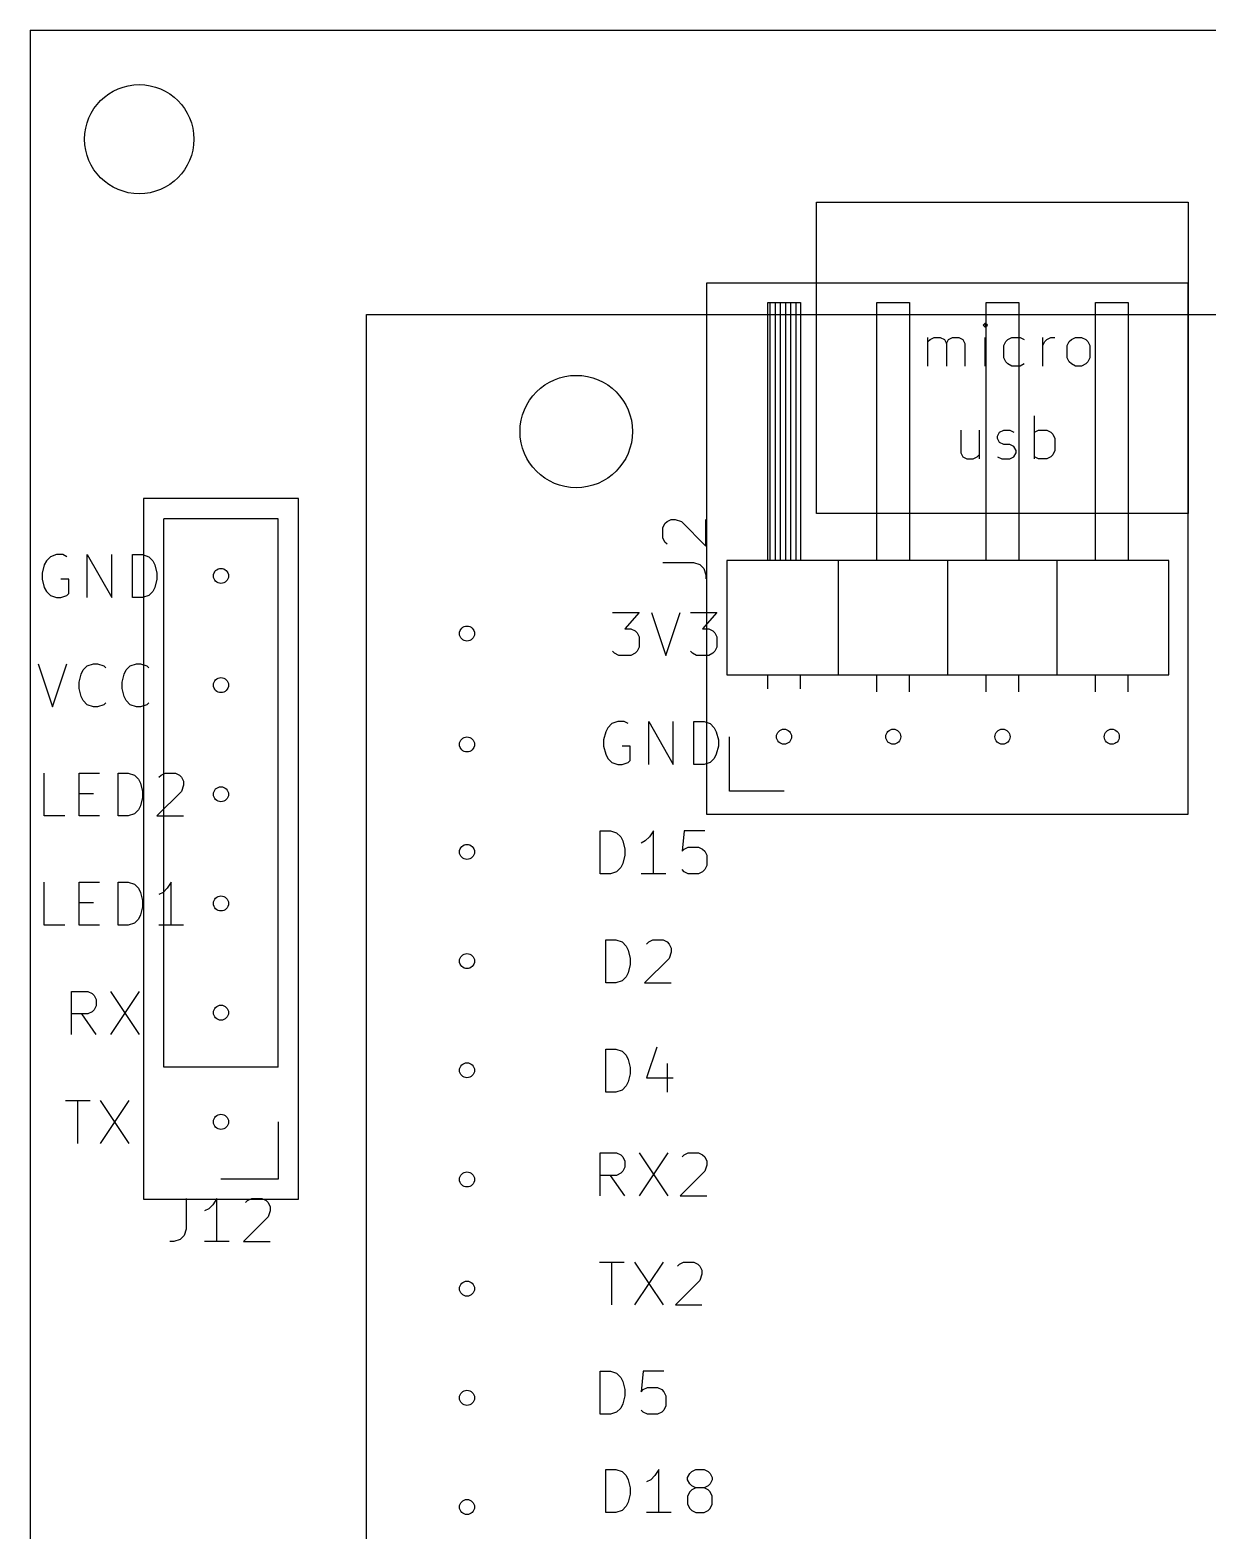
# Model space of a CAD drawing. Extents: x 0 to 45.7, y -62.2 to 0.
# Drawn here: x 0.01 to 27.39, y -34.9 to 0 of the extents above; entities that cross this region are included whole.
import ezdxf

# ---------------------------------------------------------------- set-up
doc = ezdxf.new("R2010")
doc.units = 0
doc.layers.add('BLACK', color=7, linetype='CONTINUOUS')

msp = doc.modelspace()

# ---------------------------------------------------------------- linework, layer by layer
at = {"layer": 'BLACK', "linetype": 'CONTINUOUS'}
for p, q in [((0.005, 0), (0.005, -62.23)), ((0.005, 0), (45.725, 0)), ((18.293, -4.007429), (26.929, -4.007429)), ((18.293, -11.246429), (18.293, -4.007429)), ((26.929, -4.007429), (26.929, -11.246429)), ((15.736, -5.89), (15.736, -18.24)), ((26.936, -5.89), (15.736, -5.89)), ((26.936, -18.24), (26.936, -5.89)), ((7.825, -6.620429), (37.825, -6.620429)), ((7.825, -56.620429), (7.825, -6.620429)), ((17.156, -6.34), (17.916, -6.34)), ((17.156, -12.34), (17.156, -6.34)), ((17.216, -12.34), (17.216, -6.34)), ((17.336, -12.34), (17.336, -6.34)), ((17.456, -12.34), (17.456, -6.34)), ((17.576, -12.34), (17.576, -6.34)), ((17.696, -12.34), (17.696, -6.34)), ((17.816, -12.34), (17.816, -6.34)), ((17.916, -6.34), (17.916, -12.34)), ((19.696, -6.34), (20.456, -6.34)), ((19.696, -12.34), (19.696, -6.34)), ((20.456, -6.34), (20.456, -12.34)), ((22.236, -6.34), (22.996, -6.34)), ((22.236, -12.34), (22.236, -6.34)), ((22.996, -6.34), (22.996, -12.34)), ((24.776, -6.34), (25.536, -6.34)), ((24.776, -12.34), (24.776, -6.34)), ((25.536, -6.34), (25.536, -12.34)), ((22.216217, -6.816848), (22.168598, -6.864467)), ((22.168598, -6.864467), (22.216217, -6.912086)), ((22.263836, -6.864467), (22.216217, -6.816848)), ((22.216217, -6.816848), (22.216217, -6.912086)), ((22.216217, -6.912086), (22.263836, -6.864467)), ((20.882884, -7.816848), (20.882884, -7.150181)), ((20.882884, -7.245419), (20.930503, -7.1978)), ((20.930503, -7.1978), (21.025741, -7.150181)), ((21.025741, -7.150181), (21.168598, -7.150181)), ((21.168598, -7.150181), (21.263836, -7.1978)), ((21.263836, -7.1978), (21.311455, -7.293038)), ((21.311455, -7.293038), (21.359074, -7.1978)), ((21.311455, -7.293038), (21.311455, -7.816848)), ((21.359074, -7.1978), (21.454312, -7.150181)), ((21.454312, -7.150181), (21.597169, -7.150181)), ((21.597169, -7.150181), (21.692408, -7.1978)), ((21.692408, -7.1978), (21.740027, -7.293038)), ((21.740027, -7.293038), (21.740027, -7.816848)), ((22.216217, -7.816848), (22.216217, -7.150181)), ((22.644788, -7.340657), (22.692407, -7.245419)), ((22.692407, -7.245419), (22.740026, -7.1978)), ((22.740026, -7.1978), (22.835264, -7.150181)), ((22.835264, -7.150181), (23.02574, -7.150181)), ((23.02574, -7.150181), (23.120978, -7.1978)), ((23.54955, -7.816848), (23.54955, -7.150181)), ((23.54955, -7.340657), (23.597169, -7.245419)), ((23.597169, -7.245419), (23.644788, -7.1978)), ((23.644788, -7.1978), (23.740026, -7.150181)), ((23.740026, -7.150181), (23.835264, -7.150181)), ((24.120979, -7.340657), (24.168598, -7.245419)), ((24.168598, -7.245419), (24.216217, -7.1978)), ((24.216217, -7.1978), (24.311455, -7.150181)), ((24.311455, -7.150181), (24.454312, -7.150181)), ((24.454312, -7.150181), (24.54955, -7.1978)), ((24.54955, -7.1978), (24.597169, -7.245419)), ((24.597169, -7.245419), (24.644788, -7.340657)), ((22.644788, -7.626371), (22.644788, -7.340657)), ((22.692407, -7.721609), (22.644788, -7.626371)), ((24.120979, -7.626371), (24.120979, -7.340657)), ((24.168598, -7.721609), (24.120979, -7.626371)), ((24.644788, -7.626371), (24.597169, -7.721609)), ((24.644788, -7.340657), (24.644788, -7.626371)), ((22.740026, -7.769229), (22.692407, -7.721609)), ((22.835264, -7.816848), (22.740026, -7.769229)), ((23.02574, -7.816848), (22.835264, -7.816848)), ((23.120978, -7.769229), (23.02574, -7.816848)), ((24.216217, -7.769229), (24.168598, -7.721609)), ((24.311455, -7.816848), (24.216217, -7.769229)), ((24.454312, -7.816848), (24.311455, -7.816848)), ((24.54955, -7.769229), (24.454312, -7.816848)), ((24.597169, -7.721609), (24.54955, -7.769229)), ((23.35917, -9.975848), (23.35917, -8.975848)), ((21.644884, -9.309181), (21.644884, -9.83299)), ((22.073455, -9.309181), (22.073455, -9.975848)), ((22.502027, -9.452038), (22.549646, -9.3568)), ((22.549646, -9.3568), (22.644884, -9.309181)), ((22.644884, -9.309181), (22.787741, -9.309181)), ((22.787741, -9.309181), (22.882979, -9.3568)), ((23.35917, -9.3568), (23.454408, -9.309181)), ((23.454408, -9.309181), (23.644884, -9.309181)), ((23.644884, -9.309181), (23.740122, -9.3568)), ((23.740122, -9.3568), (23.787741, -9.404419)), ((23.787741, -9.404419), (23.83536, -9.499657)), ((22.502027, -9.499657), (22.502027, -9.452038)), ((22.549646, -9.594895), (22.502027, -9.499657)), ((22.644884, -9.642514), (22.549646, -9.594895)), ((22.787741, -9.642514), (22.644884, -9.642514)), ((22.882979, -9.690133), (22.787741, -9.642514)), ((22.930598, -9.785371), (22.882979, -9.690133)), ((23.83536, -9.499657), (23.83536, -9.785371)), ((21.644884, -9.83299), (21.692503, -9.928229)), ((21.692503, -9.928229), (21.787741, -9.975848)), ((21.787741, -9.975848), (21.930598, -9.975848)), ((21.930598, -9.975848), (22.025836, -9.928229)), ((22.025836, -9.928229), (22.073455, -9.880609)), ((22.502027, -9.928229), (22.597265, -9.975848)), ((22.597265, -9.975848), (22.787741, -9.975848)), ((22.787741, -9.975848), (22.882979, -9.928229)), ((22.882979, -9.928229), (22.930598, -9.83299)), ((22.930598, -9.83299), (22.930598, -9.785371)), ((23.454408, -9.975848), (23.35917, -9.928229)), ((23.644884, -9.975848), (23.454408, -9.975848)), ((23.740122, -9.928229), (23.644884, -9.975848)), ((23.787741, -9.880609), (23.740122, -9.928229)), ((23.83536, -9.785371), (23.787741, -9.880609)), ((2.645, -10.9), (2.645, -27.2)), ((6.245, -10.9), (2.645, -10.9)), ((6.245, -27.2), (6.245, -10.9)), ((3.115, -24.13), (3.115, -11.37)), ((5.775, -11.37), (3.115, -11.37)), ((5.775, -24.13), (5.775, -11.37)), ((14.720819, -11.578809), (14.768438, -11.483571)), ((14.768438, -11.483571), (14.816057, -11.435952)), ((14.816057, -11.435952), (14.911295, -11.388333)), ((14.911295, -11.388333), (15.006533, -11.388333)), ((15.006533, -11.388333), (15.14939, -11.435952)), ((15.14939, -11.435952), (15.720819, -12.00738)), ((15.720819, -12.00738), (15.720819, -11.388333)), ((26.929, -11.246429), (18.293, -11.246429)), ((14.720819, -11.816904), (14.720819, -11.578809)), ((14.768438, -11.912142), (14.720819, -11.816904)), ((0.622493, -12.204819), (0.479636, -12.252438)), ((0.76535, -12.204819), (0.622493, -12.204819)), ((0.860588, -12.252438), (0.76535, -12.204819)), ((1.336779, -13.204819), (1.336779, -12.204819)), ((1.336779, -12.204819), (1.908207, -13.204819)), ((1.908207, -13.204819), (1.908207, -12.204819)), ((2.384398, -13.204819), (2.384398, -12.204819)), ((2.384398, -12.204819), (2.622493, -12.204819)), ((2.622493, -12.204819), (2.76535, -12.252438)), ((14.816057, -11.959761), (14.768438, -11.912142)), ((0.336779, -12.442914), (0.28916, -12.63339)), ((0.384398, -12.347676), (0.336779, -12.442914)), ((0.479636, -12.252438), (0.384398, -12.347676)), ((2.76535, -12.252438), (2.860588, -12.347676)), ((2.860588, -12.347676), (2.908207, -12.442914)), ((2.908207, -12.442914), (2.955826, -12.63339)), ((14.720819, -12.388333), (15.435104, -12.388333)), ((15.435104, -12.388333), (15.577961, -12.435952)), ((15.577961, -12.435952), (15.6732, -12.53119)), ((15.6732, -12.53119), (15.720819, -12.674047)), ((16.206, -12.34), (16.206, -15)), ((26.486, -12.34), (16.206, -12.34)), ((18.806, -15), (18.806, -12.34)), ((21.346, -15), (21.346, -12.34)), ((23.886, -15), (23.886, -12.34)), ((26.486, -15), (26.486, -12.34)), ((0.28916, -12.63339), (0.28916, -12.776247)), ((0.28916, -12.776247), (0.336779, -12.966723)), ((0.908207, -12.776247), (0.717731, -12.776247)), ((0.908207, -13.10958), (0.908207, -12.776247)), ((2.955826, -12.776247), (2.908207, -12.966723)), ((2.955826, -12.63339), (2.955826, -12.776247)), ((15.720819, -12.674047), (15.720819, -12.769285)), ((0.336779, -12.966723), (0.384398, -13.061961)), ((0.384398, -13.061961), (0.479636, -13.1572)), ((0.479636, -13.1572), (0.622493, -13.204819)), ((0.622493, -13.204819), (0.717731, -13.204819)), ((0.717731, -13.204819), (0.860588, -13.1572)), ((0.860588, -13.1572), (0.908207, -13.10958)), ((2.622493, -13.204819), (2.384398, -13.204819)), ((2.76535, -13.1572), (2.622493, -13.204819)), ((2.860588, -13.061961), (2.76535, -13.1572)), ((2.908207, -12.966723), (2.860588, -13.061961)), ((13.548646, -13.547848), (14.167693, -13.547848)), ((14.167693, -13.547848), (13.83436, -13.9288)), ((14.453408, -13.547848), (14.786741, -14.547848)), ((14.786741, -14.547848), (15.120074, -13.547848)), ((15.35817, -13.547848), (15.977217, -13.547848)), ((15.977217, -13.547848), (15.643884, -13.9288)), ((13.83436, -13.9288), (13.977217, -13.9288)), ((13.977217, -13.9288), (14.072455, -13.976419)), ((15.643884, -13.9288), (15.786741, -13.9288)), ((15.786741, -13.9288), (15.881979, -13.976419)), ((14.072455, -13.976419), (14.120074, -14.024038)), ((14.120074, -14.024038), (14.167693, -14.119276)), ((14.167693, -14.119276), (14.167693, -14.357371)), ((15.881979, -13.976419), (15.929598, -14.024038)), ((15.929598, -14.024038), (15.977217, -14.119276)), ((15.977217, -14.119276), (15.977217, -14.357371)), ((13.596265, -14.500229), (13.548646, -14.452609)), ((13.691503, -14.547848), (13.596265, -14.500229)), ((13.977217, -14.547848), (13.691503, -14.547848)), ((14.072455, -14.500229), (13.977217, -14.547848)), ((14.120074, -14.452609), (14.072455, -14.500229)), ((14.167693, -14.357371), (14.120074, -14.452609)), ((15.405789, -14.500229), (15.35817, -14.452609)), ((15.501027, -14.547848), (15.405789, -14.500229)), ((15.786741, -14.547848), (15.501027, -14.547848)), ((15.881979, -14.500229), (15.786741, -14.547848)), ((15.929598, -14.452609), (15.881979, -14.500229)), ((15.977217, -14.357371), (15.929598, -14.452609)), ((0.193922, -14.744819), (0.527255, -15.744819)), ((0.527255, -15.744819), (0.860588, -14.744819)), ((1.146303, -15.17339), (1.193922, -14.982914)), ((1.193922, -14.982914), (1.241541, -14.887676)), ((1.241541, -14.887676), (1.336779, -14.792438)), ((1.336779, -14.792438), (1.479636, -14.744819)), ((1.479636, -14.744819), (1.574874, -14.744819)), ((1.574874, -14.744819), (1.717731, -14.792438)), ((1.717731, -14.792438), (1.76535, -14.840057)), ((2.146303, -15.17339), (2.193922, -14.982914)), ((2.193922, -14.982914), (2.241541, -14.887676)), ((2.241541, -14.887676), (2.336779, -14.792438)), ((2.336779, -14.792438), (2.479636, -14.744819)), ((2.479636, -14.744819), (2.574874, -14.744819)), ((2.574874, -14.744819), (2.717731, -14.792438)), ((2.717731, -14.792438), (2.76535, -14.840057)), ((16.206, -15), (26.486, -15)), ((17.156, -15.33), (17.156, -15)), ((17.916, -15.33), (17.916, -15)), ((19.696, -15.397071), (19.696, -15)), ((20.456, -15.397071), (20.456, -15)), ((22.236, -15.397071), (22.236, -15)), ((22.996, -15.397071), (22.996, -15)), ((24.776, -15.397071), (24.776, -15)), ((25.536, -15.397071), (25.536, -15)), ((1.146303, -15.316247), (1.146303, -15.17339)), ((1.193922, -15.506723), (1.146303, -15.316247)), ((2.146303, -15.316247), (2.146303, -15.17339)), ((2.193922, -15.506723), (2.146303, -15.316247)), ((1.241541, -15.601961), (1.193922, -15.506723)), ((1.336779, -15.6972), (1.241541, -15.601961)), ((1.479636, -15.744819), (1.336779, -15.6972)), ((1.717731, -15.6972), (1.574874, -15.744819)), ((1.76535, -15.64958), (1.717731, -15.6972)), ((2.241541, -15.601961), (2.193922, -15.506723)), ((2.336779, -15.6972), (2.241541, -15.601961)), ((2.479636, -15.744819), (2.336779, -15.6972)), ((2.717731, -15.6972), (2.574874, -15.744819)), ((2.76535, -15.64958), (2.717731, -15.6972)), ((1.574874, -15.744819), (1.479636, -15.744819)), ((2.574874, -15.744819), (2.479636, -15.744819)), ((13.389884, -16.325943), (13.342265, -16.516419)), ((13.437503, -16.230705), (13.389884, -16.325943)), ((13.532741, -16.135467), (13.437503, -16.230705)), ((13.675598, -16.087848), (13.532741, -16.135467)), ((13.818455, -16.087848), (13.675598, -16.087848)), ((13.913693, -16.135467), (13.818455, -16.087848)), ((14.389884, -17.087848), (14.389884, -16.087848)), ((14.389884, -16.087848), (14.961312, -17.087848)), ((14.961312, -17.087848), (14.961312, -16.087848)), ((15.437503, -17.087848), (15.437503, -16.087848)), ((15.437503, -16.087848), (15.675598, -16.087848)), ((15.675598, -16.087848), (15.818455, -16.135467)), ((15.818455, -16.135467), (15.913693, -16.230705)), ((15.913693, -16.230705), (15.961312, -16.325943)), ((15.961312, -16.325943), (16.008931, -16.516419)), ((13.342265, -16.516419), (13.342265, -16.659276)), ((13.342265, -16.659276), (13.389884, -16.849752)), ((13.961312, -16.659276), (13.770836, -16.659276)), ((13.961312, -16.992609), (13.961312, -16.659276)), ((16.008931, -16.659276), (15.961312, -16.849752)), ((16.008931, -16.516419), (16.008931, -16.659276)), ((16.266, -17.71), (16.266, -16.44)), ((13.389884, -16.849752), (13.437503, -16.94499)), ((13.437503, -16.94499), (13.532741, -17.040229)), ((13.532741, -17.040229), (13.675598, -17.087848)), ((13.675598, -17.087848), (13.770836, -17.087848)), ((13.770836, -17.087848), (13.913693, -17.040229)), ((13.913693, -17.040229), (13.961312, -16.992609)), ((15.675598, -17.087848), (15.437503, -17.087848)), ((15.818455, -17.040229), (15.675598, -17.087848)), ((15.913693, -16.94499), (15.818455, -17.040229)), ((15.961312, -16.849752), (15.913693, -16.94499)), ((0.336779, -18.284819), (0.336779, -17.284819)), ((1.146303, -18.284819), (1.146303, -17.284819)), ((1.146303, -17.284819), (1.622493, -17.284819)), ((2.051065, -18.284819), (2.051065, -17.284819)), ((2.051065, -17.284819), (2.28916, -17.284819)), ((2.28916, -17.284819), (2.432017, -17.332438)), ((2.432017, -17.332438), (2.527255, -17.427676)), ((2.527255, -17.427676), (2.574874, -17.522914)), ((3.003446, -17.380057), (3.051065, -17.332438)), ((3.051065, -17.332438), (3.146303, -17.284819)), ((3.146303, -17.284819), (3.384398, -17.284819)), ((3.384398, -17.284819), (3.479636, -17.332438)), ((3.479636, -17.332438), (3.527255, -17.380057)), ((3.527255, -17.380057), (3.574874, -17.475295)), ((1.146303, -17.761009), (1.479636, -17.761009)), ((2.574874, -17.522914), (2.622493, -17.71339)), ((2.622493, -17.71339), (2.622493, -17.856247)), ((3.527255, -17.71339), (2.955827, -18.284819)), ((3.574874, -17.570533), (3.527255, -17.71339)), ((3.574874, -17.475295), (3.574874, -17.570533)), ((17.536, -17.71), (16.266, -17.71)), ((2.527255, -18.141961), (2.432017, -18.2372)), ((2.574874, -18.046723), (2.527255, -18.141961)), ((2.622493, -17.856247), (2.574874, -18.046723)), ((0.812969, -18.284819), (0.336779, -18.284819)), ((1.622493, -18.284819), (1.146303, -18.284819)), ((2.28916, -18.284819), (2.051065, -18.284819)), ((2.432017, -18.2372), (2.28916, -18.284819)), ((2.955827, -18.284819), (3.574874, -18.284819)), ((15.736, -18.24), (26.936, -18.24)), ((13.262884, -19.627848), (13.262884, -18.627848)), ((13.262884, -18.627848), (13.500979, -18.627848)), ((13.500979, -18.627848), (13.643836, -18.675467)), ((13.643836, -18.675467), (13.739074, -18.770705)), ((13.739074, -18.770705), (13.786693, -18.865943)), ((14.405741, -18.770705), (14.310503, -18.865943)), ((14.500979, -18.627848), (14.405741, -18.770705)), ((14.500979, -19.627848), (14.500979, -18.627848)), ((15.215265, -18.627848), (15.167646, -19.104038)), ((15.691455, -18.627848), (15.215265, -18.627848)), ((13.786693, -18.865943), (13.834312, -19.056419)), ((13.834312, -19.056419), (13.834312, -19.199276)), ((14.310503, -18.865943), (14.215265, -18.913562)), ((15.167646, -19.104038), (15.215265, -19.056419)), ((15.215265, -19.056419), (15.310503, -19.0088)), ((15.310503, -19.0088), (15.548598, -19.0088)), ((15.548598, -19.0088), (15.643836, -19.056419)), ((15.643836, -19.056419), (15.691455, -19.104038)), ((15.691455, -19.104038), (15.739074, -19.199276)), ((13.739074, -19.48499), (13.643836, -19.580229)), ((13.786693, -19.389752), (13.739074, -19.48499)), ((13.834312, -19.199276), (13.786693, -19.389752)), ((15.215265, -19.580229), (15.167646, -19.532609)), ((15.691455, -19.532609), (15.643836, -19.580229)), ((15.739074, -19.437371), (15.691455, -19.532609)), ((15.739074, -19.199276), (15.739074, -19.437371)), ((0.336779, -20.824819), (0.336779, -19.824819)), ((1.146303, -20.824819), (1.146303, -19.824819)), ((1.146303, -19.824819), (1.622493, -19.824819)), ((2.051065, -20.824819), (2.051065, -19.824819)), ((2.051065, -19.824819), (2.28916, -19.824819)), ((2.28916, -19.824819), (2.432017, -19.872438)), ((2.432017, -19.872438), (2.527255, -19.967676)), ((3.28916, -19.824819), (3.193922, -19.967676)), ((3.28916, -20.824819), (3.28916, -19.824819)), ((13.500979, -19.627848), (13.262884, -19.627848)), ((13.643836, -19.580229), (13.500979, -19.627848)), ((14.786693, -19.627848), (14.215265, -19.627848)), ((15.310503, -19.627848), (15.215265, -19.580229)), ((15.548598, -19.627848), (15.310503, -19.627848)), ((15.643836, -19.580229), (15.548598, -19.627848)), ((2.527255, -19.967676), (2.574874, -20.062914)), ((2.574874, -20.062914), (2.622493, -20.25339)), ((3.098684, -20.062914), (3.003446, -20.110533)), ((3.193922, -19.967676), (3.098684, -20.062914)), ((1.146303, -20.301009), (1.479636, -20.301009)), ((2.574874, -20.586723), (2.527255, -20.681961)), ((2.622493, -20.396247), (2.574874, -20.586723)), ((2.622493, -20.25339), (2.622493, -20.396247)), ((0.812969, -20.824819), (0.336779, -20.824819)), ((1.622493, -20.824819), (1.146303, -20.824819)), ((2.28916, -20.824819), (2.051065, -20.824819)), ((2.432017, -20.7772), (2.28916, -20.824819)), ((2.527255, -20.681961), (2.432017, -20.7772)), ((3.574874, -20.824819), (3.003446, -20.824819)), ((13.389884, -22.167848), (13.389884, -21.167848)), ((13.389884, -21.167848), (13.627979, -21.167848)), ((13.627979, -21.167848), (13.770836, -21.215467)), ((13.770836, -21.215467), (13.866074, -21.310705)), ((14.342265, -21.263086), (14.389884, -21.215467)), ((14.389884, -21.215467), (14.485122, -21.167848)), ((14.485122, -21.167848), (14.723217, -21.167848)), ((14.723217, -21.167848), (14.818455, -21.215467)), ((14.818455, -21.215467), (14.866074, -21.263086)), ((14.866074, -21.263086), (14.913693, -21.358324)), ((13.866074, -21.310705), (13.913693, -21.405943)), ((13.913693, -21.405943), (13.961312, -21.596419)), ((13.961312, -21.596419), (13.961312, -21.739276)), ((14.866074, -21.596419), (14.294646, -22.167848)), ((14.913693, -21.453562), (14.866074, -21.596419)), ((14.913693, -21.358324), (14.913693, -21.453562)), ((13.913693, -21.929752), (13.866074, -22.02499)), ((13.961312, -21.739276), (13.913693, -21.929752)), ((13.627979, -22.167848), (13.389884, -22.167848)), ((13.770836, -22.120229), (13.627979, -22.167848)), ((13.866074, -22.02499), (13.770836, -22.120229)), ((14.294646, -22.167848), (14.913693, -22.167848)), ((0.971779, -23.364819), (0.971779, -22.364819)), ((0.971779, -22.364819), (1.352731, -22.364819)), ((1.352731, -22.364819), (1.447969, -22.412438)), ((1.447969, -22.412438), (1.495588, -22.460057)), ((1.495588, -22.460057), (1.543207, -22.555295)), ((1.543207, -22.555295), (1.543207, -22.698152)), ((1.876541, -22.364819), (2.543207, -23.364819)), ((2.543207, -22.364819), (1.876541, -23.364819)), ((1.352731, -22.888628), (0.971779, -22.888628)), ((1.543207, -23.364819), (1.209874, -22.888628)), ((1.447969, -22.841009), (1.352731, -22.888628)), ((1.495588, -22.79339), (1.447969, -22.841009)), ((1.543207, -22.698152), (1.495588, -22.79339)), ((13.389884, -24.707848), (13.389884, -23.707848)), ((13.389884, -23.707848), (13.627979, -23.707848)), ((13.627979, -23.707848), (13.770836, -23.755467)), ((14.58036, -23.660229), (14.342265, -24.374514)), ((13.770836, -23.755467), (13.866074, -23.850705)), ((13.866074, -23.850705), (13.913693, -23.945943)), ((13.913693, -23.945943), (13.961312, -24.136419)), ((14.818455, -24.041181), (14.818455, -24.707848)), ((5.775, -24.13), (3.115, -24.13)), ((13.961312, -24.279276), (13.913693, -24.469752)), ((13.961312, -24.136419), (13.961312, -24.279276)), ((14.342265, -24.374514), (14.961312, -24.374514)), ((13.627979, -24.707848), (13.389884, -24.707848)), ((13.770836, -24.660229), (13.627979, -24.707848)), ((13.866074, -24.56499), (13.770836, -24.660229)), ((13.913693, -24.469752), (13.866074, -24.56499)), ((0.828922, -24.904819), (1.40035, -24.904819)), ((1.114636, -25.904819), (1.114636, -24.904819)), ((1.638446, -24.904819), (2.305112, -25.904819)), ((2.305112, -24.904819), (1.638446, -25.904819)), ((5.775, -25.4), (5.775, -26.73)), ((13.262884, -27.120848), (13.262884, -26.120848)), ((13.262884, -26.120848), (13.643836, -26.120848)), ((13.643836, -26.120848), (13.739074, -26.168467)), ((13.739074, -26.168467), (13.786693, -26.216086)), ((14.167646, -26.120848), (14.834312, -27.120848)), ((14.834312, -26.120848), (14.167646, -27.120848)), ((15.167646, -26.216086), (15.215265, -26.168467)), ((15.215265, -26.168467), (15.310503, -26.120848)), ((15.310503, -26.120848), (15.548598, -26.120848)), ((15.548598, -26.120848), (15.643836, -26.168467)), ((15.643836, -26.168467), (15.691455, -26.216086)), ((13.786693, -26.216086), (13.834312, -26.311324)), ((13.834312, -26.454181), (13.786693, -26.549419)), ((13.834312, -26.311324), (13.834312, -26.454181)), ((15.691455, -26.216086), (15.739074, -26.311324)), ((15.739074, -26.406562), (15.691455, -26.549419)), ((15.739074, -26.311324), (15.739074, -26.406562)), ((5.775, -26.73), (4.445, -26.73)), ((13.643836, -26.644657), (13.262884, -26.644657)), ((13.834312, -27.120848), (13.500979, -26.644657)), ((13.739074, -26.597038), (13.643836, -26.644657)), ((13.786693, -26.549419), (13.739074, -26.597038)), ((15.691455, -26.549419), (15.120027, -27.120848)), ((2.645, -27.2), (6.245, -27.2)), ((3.635476, -27.184819), (3.635476, -27.899104)), ((4.349762, -27.184819), (4.254524, -27.327676)), ((4.349762, -28.184819), (4.349762, -27.184819)), ((5.064048, -27.232438), (5.159286, -27.184819)), ((5.159286, -27.184819), (5.397381, -27.184819)), ((5.397381, -27.184819), (5.492619, -27.232438)), ((15.120027, -27.120848), (15.739074, -27.120848)), ((4.159286, -27.422914), (4.064048, -27.470533)), ((4.254524, -27.327676), (4.159286, -27.422914)), ((5.016429, -27.280057), (5.064048, -27.232438)), ((5.492619, -27.232438), (5.540238, -27.280057)), ((5.540238, -27.280057), (5.587857, -27.375295)), ((5.587857, -27.470533), (5.540238, -27.61339)), ((5.587857, -27.375295), (5.587857, -27.470533)), ((3.635476, -27.899104), (3.587857, -28.041961)), ((5.540238, -27.61339), (4.96881, -28.184819)), ((3.349762, -28.184819), (3.254524, -28.184819)), ((3.492619, -28.1372), (3.349762, -28.184819)), ((3.587857, -28.041961), (3.492619, -28.1372)), ((4.635476, -28.184819), (4.064048, -28.184819)), ((4.96881, -28.184819), (5.587857, -28.184819)), ((13.247027, -28.660848), (13.818455, -28.660848)), ((13.532741, -29.660848), (13.532741, -28.660848)), ((14.056551, -28.660848), (14.723217, -29.660848)), ((14.723217, -28.660848), (14.056551, -29.660848)), ((15.056551, -28.756086), (15.10417, -28.708467)), ((15.10417, -28.708467), (15.199408, -28.660848)), ((15.199408, -28.660848), (15.437503, -28.660848)), ((15.437503, -28.660848), (15.532741, -28.708467)), ((15.532741, -28.708467), (15.58036, -28.756086)), ((15.58036, -28.756086), (15.627979, -28.851324)), ((15.627979, -28.946562), (15.58036, -29.089419)), ((15.627979, -28.851324), (15.627979, -28.946562)), ((15.58036, -29.089419), (15.008932, -29.660848)), ((15.008932, -29.660848), (15.627979, -29.660848)), ((13.262884, -32.200848), (13.262884, -31.200848)), ((13.262884, -31.200848), (13.500979, -31.200848)), ((13.500979, -31.200848), (13.643836, -31.248467)), ((13.643836, -31.248467), (13.739074, -31.343705)), ((13.739074, -31.343705), (13.786693, -31.438943)), ((14.262884, -31.200848), (14.215265, -31.677038)), ((14.739074, -31.200848), (14.262884, -31.200848)), ((13.786693, -31.438943), (13.834312, -31.629419)), ((13.834312, -31.629419), (13.834312, -31.772276)), ((14.215265, -31.677038), (14.262884, -31.629419)), ((14.262884, -31.629419), (14.358122, -31.5818)), ((14.358122, -31.5818), (14.596217, -31.5818)), ((14.596217, -31.5818), (14.691455, -31.629419)), ((14.691455, -31.629419), (14.739074, -31.677038)), ((14.739074, -31.677038), (14.786693, -31.772276)), ((13.739074, -32.05799), (13.643836, -32.153229)), ((13.786693, -31.962752), (13.739074, -32.05799)), ((13.834312, -31.772276), (13.786693, -31.962752)), ((14.786693, -32.010371), (14.739074, -32.105609)), ((14.786693, -31.772276), (14.786693, -32.010371)), ((13.500979, -32.200848), (13.262884, -32.200848)), ((13.643836, -32.153229), (13.500979, -32.200848)), ((14.262884, -32.153229), (14.215265, -32.105609)), ((14.358122, -32.200848), (14.262884, -32.153229)), ((14.596217, -32.200848), (14.358122, -32.200848)), ((14.691455, -32.153229), (14.596217, -32.200848)), ((14.739074, -32.105609), (14.691455, -32.153229)), ((13.389884, -34.486848), (13.389884, -33.486848)), ((13.389884, -33.486848), (13.627979, -33.486848)), ((13.627979, -33.486848), (13.770836, -33.534467)), ((14.627979, -33.486848), (14.532741, -33.629705)), ((14.627979, -34.486848), (14.627979, -33.486848)), ((15.389884, -33.534467), (15.485122, -33.486848)), ((15.485122, -33.486848), (15.675598, -33.486848)), ((15.675598, -33.486848), (15.770836, -33.534467)), ((13.770836, -33.534467), (13.866074, -33.629705)), ((13.866074, -33.629705), (13.913693, -33.724943)), ((13.913693, -33.724943), (13.961312, -33.915419)), ((14.437503, -33.724943), (14.342265, -33.772562)), ((14.532741, -33.629705), (14.437503, -33.724943)), ((15.294646, -33.677324), (15.342265, -33.582086)), ((15.294646, -33.724943), (15.294646, -33.677324)), ((15.342265, -33.820181), (15.294646, -33.724943)), ((15.342265, -33.582086), (15.389884, -33.534467)), ((15.389884, -33.8678), (15.342265, -33.820181)), ((15.770836, -33.534467), (15.818455, -33.582086)), ((15.818455, -33.820181), (15.770836, -33.8678)), ((15.818455, -33.582086), (15.866074, -33.677324)), ((15.866074, -33.724943), (15.818455, -33.820181)), ((15.866074, -33.677324), (15.866074, -33.724943)), ((13.961312, -34.058276), (13.913693, -34.248752)), ((13.961312, -33.915419), (13.961312, -34.058276)), ((15.342265, -34.010657), (15.294646, -34.105895)), ((15.294646, -34.105895), (15.294646, -34.296371)), ((15.389884, -33.963038), (15.342265, -34.010657)), ((15.485122, -33.915419), (15.389884, -33.8678)), ((15.485122, -33.915419), (15.389884, -33.963038)), ((15.675598, -33.915419), (15.485122, -33.915419)), ((15.770836, -33.8678), (15.675598, -33.915419)), ((15.770836, -33.963038), (15.675598, -33.915419)), ((15.818455, -34.010657), (15.770836, -33.963038)), ((15.866074, -34.105895), (15.818455, -34.010657)), ((15.866074, -34.296371), (15.866074, -34.105895)), ((13.627979, -34.486848), (13.389884, -34.486848)), ((13.770836, -34.439229), (13.627979, -34.486848)), ((13.866074, -34.34399), (13.770836, -34.439229)), ((13.913693, -34.248752), (13.866074, -34.34399)), ((14.913693, -34.486848), (14.342265, -34.486848)), ((15.294646, -34.296371), (15.342265, -34.391609)), ((15.342265, -34.391609), (15.389884, -34.439229)), ((15.389884, -34.439229), (15.485122, -34.486848)), ((15.485122, -34.486848), (15.675598, -34.486848)), ((15.675598, -34.486848), (15.770836, -34.439229)), ((15.770836, -34.439229), (15.818455, -34.391609)), ((15.818455, -34.391609), (15.866074, -34.296371))]:
    msp.add_line(p, q, dxfattribs=at)
at = {"layer": 'BLACK'}
for centre, radius in [((2.545, -2.54), 1.27), ((12.705, -9.341429), 1.307545), ((4.445, -12.7), 0.175), ((4.445, -12.7), 0.175), ((4.445, -12.7), 0.175), ((10.165, -14.040429), 0.175), ((10.165, -14.040429), 0.175), ((10.165, -14.040429), 0.175), ((4.445, -15.24), 0.175), ((4.445, -15.24), 0.175), ((4.445, -15.24), 0.175), ((17.536, -16.44), 0.175), ((17.536, -16.44), 0.175), ((17.536, -16.44), 0.175), ((20.076, -16.44), 0.175), ((20.076, -16.44), 0.175), ((20.076, -16.44), 0.175), ((22.616, -16.44), 0.175), ((22.616, -16.44), 0.175), ((22.616, -16.44), 0.175), ((25.156, -16.44), 0.175), ((25.156, -16.44), 0.175), ((25.156, -16.44), 0.175), ((10.165, -16.620429), 0.175), ((10.165, -16.620429), 0.175), ((10.165, -16.620429), 0.175), ((4.445, -17.78), 0.175), ((4.445, -17.78), 0.175), ((4.445, -17.78), 0.175), ((10.165, -19.120429), 0.175), ((10.165, -19.120429), 0.175), ((10.165, -19.120429), 0.175), ((4.445, -20.32), 0.175), ((4.445, -20.32), 0.175), ((4.445, -20.32), 0.175), ((10.165, -21.660429), 0.175), ((10.165, -21.660429), 0.175), ((10.165, -21.660429), 0.175), ((4.445, -22.86), 0.175), ((4.445, -22.86), 0.175), ((4.445, -22.86), 0.175), ((10.165, -24.200429), 0.175), ((10.165, -24.200429), 0.175), ((10.165, -24.200429), 0.175), ((4.445, -25.4), 0.175), ((4.445, -25.4), 0.175), ((4.445, -25.4), 0.175), ((10.165, -26.740429), 0.175), ((10.165, -26.740429), 0.175), ((10.165, -26.740429), 0.175), ((10.165, -29.280429), 0.175), ((10.165, -29.280429), 0.175), ((10.165, -29.280429), 0.175), ((10.165, -31.820429), 0.175), ((10.165, -31.820429), 0.175), ((10.165, -31.820429), 0.175), ((10.165, -34.360429), 0.175), ((10.165, -34.360429), 0.175), ((10.165, -34.360429), 0.175)]:
    msp.add_circle(centre, radius, dxfattribs=at)

doc.saveas('drawing.dxf')
